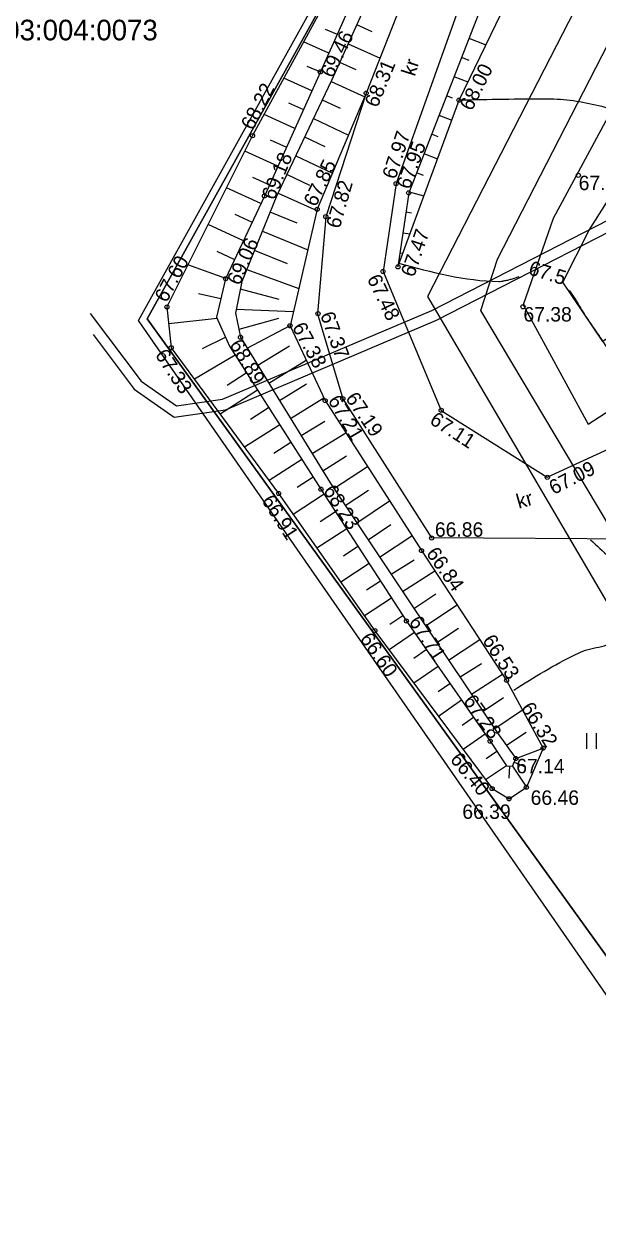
# Model space of a CAD drawing. Extents: x 640925 to 641299, y 6454095 to 6454337.
# Drawn here: x 641007.7 to 641035.4, y 6454175.6 to 6454234.3 of the extents above; entities that cross this region are included whole.
import ezdxf

# ---------------------------------------------------------------- set-up
doc = ezdxf.new("R2010")
doc.units = 0
for name, color, linetype in [('HALJASTUS', 7, 'Continuous'), ('HORISONTAAL', 7, 'Continuous'), ('KORGUS-EH2000', 7, 'Continuous'), ('KTRASS', 7, 'Continuous'), ('MOOTPIIR', 7, 'Continuous'), ('PIIR', 7, 'Continuous'), ('RELJEEF', 7, 'Continuous'), ('TEE', 7, 'Continuous'), ('TTRASS', 7, 'Continuous'), ('VTRASS', 7, 'Continuous')]:
    doc.layers.add(name, color=color, linetype=linetype)

msp = doc.modelspace()

# ---------------------------------------------------------------- linework, layer by layer
at = {"layer": 'HALJASTUS'}
for p, q in [((641034.894, 6454199.902), (641034.894, 6454199.141)), ((641035.349, 6454199.902), (641035.349, 6454199.141))]:
    msp.add_line(p, q, dxfattribs=at)
at = {"layer": 'HORISONTAAL'}
for points in [[(641028.715, 6454230.594), (641032.995, 6454230.649), (641033.622, 6454230.632), (641034.244, 6454230.568), (641035.473, 6454230.327), (641036.69, 6454229.973), (641037.295, 6454229.769), (641037.9, 6454229.555)], [(641025.786, 6454222.681), (641030.644, 6454221.799), (641030.766, 6454221.805), (641030.827, 6454221.819), (641030.888, 6454221.832), (641030.98, 6454221.847), (641031.072, 6454221.867), (641031.256, 6454221.916), (641031.625, 6454222.036)], [(641034.054, 6454221.364), (641034.302, 6454220.996), (641034.537, 6454220.612), (641034.768, 6454220.23), (641035.004, 6454219.869), (641035.36, 6454219.356), (641035.709, 6454218.839), (641036.399, 6454217.802), (641037.1, 6454216.775), (641037.837, 6454215.773), (641038.563, 6454214.837)], [(641035.079, 6454209.28), (641036.925, 6454207.644), (641037.113, 6454207.517), (641037.307, 6454207.459), (641037.709, 6454207.52), (641038.564, 6454208.128), (641039.469, 6454208.969), (641039.935, 6454209.321), (641040.405, 6454209.544), (641042.989, 6454210.314), (641045.59, 6454211.076), (641048.215, 6454211.764), (641050.873, 6454212.314), (641054.925, 6454212.95), (641058.994, 6454213.396), (641060.612, 6454213.483), (641062.233, 6454213.522), (641065.465, 6454213.623), (641066.595, 6454213.727), (641067.725, 6454213.879), (641069.982, 6454214.227)], [(641031.371, 6454201.996), (641034.354, 6454203.715), (641034.838, 6454203.919), (641035.354, 6454204.051), (641035.871, 6454204.181), (641036.358, 6454204.378), (641036.687, 6454204.61), (641036.969, 6454204.899), (641037.455, 6454205.578), (641037.934, 6454206.269), (641038.528, 6454206.83), (641039.347, 6454207.341), (641040.186, 6454207.815), (641041.053, 6454208.231), (641041.956, 6454208.571), (641045.924, 6454209.745), (641047.923, 6454210.247), (641049.945, 6454210.682), (641054.189, 6454211.471), (641058.462, 6454211.974), (641060.018, 6454212.029), (641061.577, 6454212.036), (641063.135, 6454212.039), (641064.691, 6454212.08), (641065.74, 6454212.144), (641066.788, 6454212.226), (641068.886, 6454212.374)]]:
    msp.add_spline(points, degree=3, dxfattribs=at)
at = {"layer": 'KORGUS-EH2000'}
for centre in [(641021.996, 6454231.957), (641024.214, 6454230.925), (641028.713, 6454230.587), (641018.71, 6454228.867), (641034.488, 6454226.94), (641025.663, 6454226.539), (641026.273, 6454226.095), (641019.286, 6454225.938), (641021.84, 6454225.297), (641022.257, 6454224.937), (641025.031, 6454222.281), (641025.753, 6454222.505), (641017.405, 6454221.93), (641014.562, 6454220.562), (641021.881, 6454220.238), (641031.813, 6454220.572), (641020.527, 6454219.65), (641018.125, 6454219.096), (641014.771, 6454218.584), (641023.083, 6454216.114), (641022.229, 6454216.023), (641027.849, 6454215.551), (641032.989, 6454212.305), (641019.973, 6454211.521), (641022.023, 6454211.728), (641027.385, 6454209.366), (641026.894, 6454208.754), (641026.163, 6454205.339), (641024.635, 6454204.872), (641031.016, 6454202.463), (641030.217, 6454199.518), (641032.787, 6454199.176), (641031.464, 6454198.674), (641030.314, 6454197.218), (641031.973, 6454197.284), (641031.135, 6454196.723)]:
    msp.add_circle(centre, 0.1, dxfattribs=at)
at = {"layer": 'KTRASS'}
msp.add_lwpolyline([(641010.986, 6454219.235), (641012.977, 6454216.582), (641014.908, 6454215.225), (641017.4, 6454215.577), (641027.617, 6454219.919), (641039.902, 6454226.224), (641054.2, 6454233.267), (641067.552, 6454240.22), (641075.694, 6454244.71)], dxfattribs=at)
at = {"layer": 'MOOTPIIR'}
msp.add_lwpolyline([(641048.617, 6454282.595), (641070.058, 6454252.539), (641110.705, 6454188.504), (641053.952, 6454161.103), (641013.188, 6454219.903), (641048.279, 6454283.129)], close=True, dxfattribs=at)
at = {"layer": 'PIIR'}
for points in [[(640954.76, 6454279.21), (640953.34, 6454337.17), (641075.37, 6454331.11), (641048.35, 6454282.48), (641013.61, 6454219.98), (641055.15, 6454162.3), (641099.15, 6454101.09), (641104.12, 6454094.56), (641025.33, 6454109.43), (640951.86, 6454130.79), (640925.47, 6454137.1), (640924.68, 6454137.29), (640926.81, 6454144.42), (640928.4, 6454169.97), (640928.48, 6454177.6), (640929.7, 6454183.7), (640931.97, 6454192.01), (640943.24, 6454217.08), (640951.61, 6454245.28), (640954.69, 6454268.52)], [(641013.61, 6454219.98), (641048.35, 6454282.48), (641071.73, 6454249.77), (641080.97, 6454235.06), (641109.99, 6454188.74), (641055.15, 6454162.3)]]:
    msp.add_lwpolyline(points, close=True, dxfattribs=at)
at = {"layer": 'RELJEEF'}
for p, q in [((641022.234, 6454234.035), (641022.81, 6454233.778)), ((641024.503, 6454233.896), (641023.756, 6454234.232)), ((641022.402, 6454232.865), (641021.179, 6454233.411)), ((641023.346, 6454233.321), (641024.884, 6454232.628)), ((641029.189, 6454233.593), (641030.014, 6454233.273)), ((641029.202, 6454232.515), (641028.827, 6454232.661)), ((641021.347, 6454232.242), (641021.994, 6454231.952)), ((641023.726, 6454232.052), (641022.935, 6454232.409)), ((641021.583, 6454231.04), (641020.223, 6454231.652)), ((641022.524, 6454231.497), (641024.154, 6454230.742)), ((641028.464, 6454231.729), (641029.139, 6454231.467)), ((641020.459, 6454230.45), (641021.173, 6454230.128)), ((641022.965, 6454230.18), (641022.095, 6454230.594)), ((641028.403, 6454230.68), (641028.102, 6454230.797)), ((641020.762, 6454229.216), (641019.266, 6454229.89)), ((641027.739, 6454229.865), (641028.36, 6454229.624)), ((641021.665, 6454229.691), (641023.354, 6454228.887)), ((641019.569, 6454228.657), (641020.351, 6454228.304)), ((641022.222, 6454228.318), (641021.235, 6454228.788)), ((641027.697, 6454228.809), (641027.377, 6454228.933)), ((641019.941, 6454227.393), (641018.335, 6454228.116)), ((641027.014, 6454228.001), (641027.672, 6454227.745)), ((641020.806, 6454227.885), (641022.576, 6454227.043)), ((641018.71, 6454226.853), (641019.53, 6454226.481)), ((641021.479, 6454226.457), (641020.376, 6454226.982)), ((641026.99, 6454226.938), (641026.652, 6454227.069)), ((641019.114, 6454225.572), (641017.449, 6454226.343)), ((641019.947, 6454226.079), (641021.827, 6454225.241)), ((641026.289, 6454226.137), (641027.012, 6454225.943)), ((641017.848, 6454225.061), (641018.689, 6454224.666)), ((641020.873, 6454224.617), (641019.563, 6454225.156)), ((641026.414, 6454225.109), (641026.136, 6454225.15)), ((641018.264, 6454223.761), (641016.559, 6454224.561)), ((641019.186, 6454224.229), (641021.384, 6454223.336)), ((641025.993, 6454224.161), (641026.341, 6454224.11)), ((641016.976, 6454223.261), (641017.839, 6454222.856)), ((641020.406, 6454222.654), (641018.81, 6454223.303)), ((641025.919, 6454223.161), (641025.849, 6454223.171)), ((641017.415, 6454221.95), (641015.578, 6454222.597)), ((641018.433, 6454222.377), (641020.946, 6454221.453)), ((641025.753, 6454222.505), (641025.753, 6454222.505)), ((641016.093, 6454221.216), (641017.179, 6454220.979)), ((641019.994, 6454220.932), (641018.121, 6454221.43)), ((641017.921, 6454220.451), (641020.689, 6454220.348)), ((641016.992, 6454220.01), (641014.648, 6454219.746)), ((641019.962, 6454220.009), (641018.047, 6454219.472)), ((641018.448, 6454218.571), (641020.532, 6454219.671)), ((641016.293, 6454218.555), (641017.396, 6454219.095)), ((641020.504, 6454218.662), (641018.972, 6454217.719)), ((641017.87, 6454218.218), (641015.897, 6454217.056)), ((641019.496, 6454216.868), (641021.309, 6454217.983)), ((641017.475, 6454216.778), (641018.409, 6454217.376)), ((641021.325, 6454216.819), (641020.02, 6454216.016)), ((641018.948, 6454216.534), (641017.135, 6454215.374)), ((641018.608, 6454215.129), (641019.487, 6454215.691)), ((641020.544, 6454215.164), (641022.164, 6454216.161)), ((641020.026, 6454214.849), (641018.324, 6454213.76)), ((641022.204, 6454215.012), (641021.068, 6454214.313)), ((641021.592, 6454213.461), (641023.227, 6454214.467)), ((641019.742, 6454213.48), (641020.565, 6454214.007)), ((641023.261, 6454213.323), (641022.116, 6454212.609)), ((641021.104, 6454213.164), (641019.513, 6454212.146)), ((641022.65, 6454211.764), (641024.283, 6454212.822)), ((641020.873, 6454211.829), (641021.643, 6454212.322)), ((641024.322, 6454211.674), (641023.203, 6454210.931)), ((641022.183, 6454211.481), (641020.681, 6454210.511)), ((641023.757, 6454210.098), (641025.351, 6454211.158)), ((641021.992, 6454210.165), (641022.727, 6454210.642)), ((641023.271, 6454209.802), (641021.832, 6454208.87)), ((641025.413, 6454209.998), (641024.311, 6454209.265)), ((641024.864, 6454208.433), (641026.432, 6454209.474)), ((641023.11, 6454208.507), (641023.815, 6454208.963)), ((641024.358, 6454208.124), (641022.981, 6454207.231)), ((641026.534, 6454208.295), (641025.418, 6454207.599)), ((641025.971, 6454206.767), (641027.533, 6454207.779)), ((641024.229, 6454206.848), (641024.902, 6454207.285)), ((641025.446, 6454206.445), (641024.13, 6454205.593)), ((641027.594, 6454206.646), (641026.524, 6454205.935)), ((641027.082, 6454205.105), (641028.617, 6454206.125)), ((641025.354, 6454205.184), (641025.99, 6454205.606)), ((641026.553, 6454204.78), (641025.329, 6454203.937)), ((641028.685, 6454204.97), (641027.642, 6454204.276)), ((641026.527, 6454203.543), (641027.124, 6454203.959)), ((641028.201, 6454203.448), (641029.713, 6454204.452)), ((641027.696, 6454203.138), (641026.526, 6454202.324)), ((641029.806, 6454203.266), (641028.763, 6454202.616)), ((641029.321, 6454201.789), (641030.821, 6454202.761)), ((641027.694, 6454201.919), (641028.267, 6454202.318)), ((641030.866, 6454201.617), (641029.88, 6454200.962)), ((641028.839, 6454201.497), (641027.718, 6454200.717)), ((641030.439, 6454200.133), (641031.788, 6454201.03)), ((641028.862, 6454200.295), (641029.41, 6454200.677)), ((641029.982, 6454199.856), (641028.906, 6454199.115)), ((641031.957, 6454199.941), (641031.012, 6454199.313)), ((641030.02, 6454198.675), (641030.545, 6454199.03)), ((641031.464, 6454198.674), (641032.787, 6454199.176)), ((641031.016, 6454198.328), (641029.998, 6454197.644)), ((641031.156, 6454198.317), (641031.13, 6454197.729)), ((641031.306, 6454198.306), (641031.973, 6454197.284)), ((641031.39, 6454198.496), (641031.93, 6454198.272))]:
    msp.add_line(p, q, dxfattribs=at)
for points in [[(641072.369, 6454249.463), (641068.841, 6454252.448), (641064.583, 6454258.208), (641057.954, 6454267.206), (641054.044, 6454272.278), (641049.617, 6454274.001), (641045.965, 6454273.063), (641043.101, 6454270.975), (641039.301, 6454265.119), (641035.491, 6454257.91), (641032.069, 6454251.649), (641028.945, 6454245.222), (641028.026, 6454243.361), (641025.17, 6454237.376), (641022.541, 6454231.532), (641019.889, 6454225.958), (641018.195, 6454221.791), (641017.882, 6454220.259), (641018.125, 6454219.096), (641022.465, 6454212.042), (641026.661, 6454205.729), (641030.567, 6454199.944), (641031.464, 6454198.674)], [(641060.017, 6454233.394), (641059.879, 6454234.12), (641062.141, 6454236.35), (641065.027, 6454239.497), (641066.425, 6454242.594), (641066.256, 6454247.689), (641062.306, 6454253.547), (641056.674, 6454260.557), (641051.297, 6454265.817), (641049.241, 6454266.24), (641044.927, 6454264.84), (641042.324, 6454261.494), (641038.659, 6454254.548), (641033.384, 6454243.931), (641030.489, 6454236.935), (641026.273, 6454226.095), (641025.753, 6454222.505)], [(641025.753, 6454222.505), (641028.713, 6454230.587), (641033.047, 6454239.535), (641037.374, 6454248.643), (641042.234, 6454256.708), (641045.946, 6454261.841), (641047.798, 6454263.371), (641049.889, 6454262.92), (641051.789, 6454261.383), (641056.55, 6454255.077), (641059.97, 6454250.551), (641062.875, 6454246.32), (641063.217, 6454244.431), (641062.596, 6454241.894), (641059.166, 6454238.209), (641056.422, 6454235.744), (641055.915, 6454233.522), (641057.1, 6454231.551)], [(641028.945, 6454245.222), (641027.053, 6454243.775), (641023.42, 6454237.535), (641018.71, 6454228.867), (641014.562, 6454220.562), (641014.771, 6454218.584), (641019.973, 6454211.521), (641024.635, 6454204.872), (641030.314, 6454197.218), (641031.135, 6454196.723), (641031.973, 6454197.284)], [(641028.945, 6454245.222), (641024.444, 6454237.433), (641021.996, 6454231.957), (641019.286, 6454225.938), (641017.405, 6454221.93), (641016.964, 6454220.073), (641017.59, 6454218.655), (641022.023, 6454211.728), (641026.163, 6454205.339), (641030.217, 6454199.518), (641031.016, 6454198.328)], [(641024.214, 6454230.925), (641021.84, 6454225.297), (641020.527, 6454219.65), (641022.229, 6454216.023), (641026.894, 6454208.754), (641031.016, 6454202.463), (641032.787, 6454199.176), (641031.973, 6454197.284)], [(641031.016, 6454198.328), (641031.306, 6454198.306), (641031.464, 6454198.674)]]:
    msp.add_lwpolyline(points, dxfattribs=at)
at = {"layer": 'TEE'}
for points in [[(641070.21, 6454249.596), (641068.585, 6454251.848), (641061.411, 6454260.846), (641055.02, 6454268.596), (641052.429, 6454270.631), (641048.845, 6454271.419), (641043.835, 6454269.343), (641039.818, 6454264.916), (641035.982, 6454257.993), (641032.512, 6454251.519), (641027.544, 6454239.385), (641024.214, 6454230.925), (641022.257, 6454224.937), (641021.85, 6454220.23), (641023.083, 6454216.114), (641027.385, 6454209.366)], [(641069.794, 6454239.572), (641069.33, 6454243.377), (641066.953, 6454248.199), (641062.734, 6454254.19), (641057.217, 6454260.939), (641051.768, 6454266.615), (641049.253, 6454267.341), (641044.225, 6454265.415), (641041.147, 6454261.776), (641037.535, 6454254.654), (641032.808, 6454244.451), (641029.411, 6454237.069), (641025.663, 6454226.539), (641025.031, 6454222.281), (641027.849, 6454215.551), (641032.989, 6454212.305), (641038.751, 6454214.96), (641042.792, 6454218.379)], [(641067.334, 6454220.329), (641058.915, 6454217.254), (641052.292, 6454216.322), (641045.05, 6454213.515), (641037.44, 6454209.305), (641027.385, 6454209.366)]]:
    msp.add_lwpolyline(points, dxfattribs=at)
at = {"layer": 'TTRASS'}
for points in [[(641065.226, 6454236.685), (641058.564, 6454248.699), (641048.718, 6454257.478), (641045.313, 6454256.394), (641027.187, 6454221.072), (641056.135, 6454171.699), (641077.064, 6454182.972), (641101.16, 6454195.015), (641100, 6454197.324), (641056.472, 6454175.573), (641029.763, 6454220.393), (641030.579, 6454222.879), (641046.666, 6454254.237), (641049.937, 6454254.237), (641054.528, 6454250.361), (641064.96, 6454236.517)], [(641064.208, 6454236.042), (641050, 6454252), (641045.739, 6454247.98), (641033.269, 6454224.845), (641031.813, 6454220.672), (641034.967, 6454214.875), (641039.54, 6454217.841), (641043.31, 6454223.933), (641060.065, 6454234.303), (641059.315, 6454235.276), (641050.596, 6454230.895), (641040.704, 6454225.704), (641039.042, 6454221.141), (641035.679, 6454218.884), (641033.743, 6454221.769), (641035.012, 6454224.284), (641049.933, 6454247.876), (641052.075, 6454247.248), (641040.963, 6454229.066), (641041.583, 6454228.687), (641044.669, 6454229.561), (641053.849, 6454243.818), (641063.091, 6454235.336)]]:
    msp.add_lwpolyline(points, dxfattribs=at)
at = {"layer": 'VTRASS'}
msp.add_lwpolyline([(641010.85, 6454220.249), (641013.322, 6454216.971), (641015.026, 6454215.773), (641017.257, 6454216.088), (641027.397, 6454220.398), (641039.67, 6454226.696), (641053.974, 6454233.713), (641067.308, 6454240.686), (641074.915, 6454244.787), (641081.701, 6454247.969)], dxfattribs=at)

# ---------------------------------------------------------------- texts
at = {"layer": 'HORISONTAAL'}
msp.add_text('67.5', height=0.7, rotation=342.76224, dxfattribs=at).set_placement((641032.028, 6454222.153))
at = {"layer": 'KORGUS-EH2000'}
for s, rotation, p in [('69.46', 63.67156, (641022.589, 6454231.621)), ('68.31', 67.51276, (641024.757, 6454230.186)), ('68.00', 63.54628, (641029.331, 6454230.025)), ('68.22', 62.98306, (641018.73, 6454229.091)), ('67.97', 71.81104, (641025.635, 6454226.716)), ('67.95', 69.93286, (641026.32, 6454226.222)), ('69.18', 67.63197, (641019.768, 6454225.704)), ('67.85', 64.39141, (641021.776, 6454225.378)), ('67.82', 74.02931, (641022.93, 6454224.326)), ('69.06', 66.18845, (641018.083, 6454221.566)), ('67.47', 71.08467, (641026.531, 6454221.968)), ('67.60', 61.80683, (641014.544, 6454220.736)), ('67.48', 295.61245, (641024.238, 6454221.938)), ('67.37', 289.5109, (641021.978, 6454220.19)), ('67.38', 298.2864, (641020.61, 6454219.585)), ('68.89', 300.4707, (641017.566, 6454218.737)), ('67.33', 303.21595, (641013.964, 6454218.238)), ('67.21', 300.65384, (641022.337, 6454216.033)), ('67.19', 304.02998, (641023.184, 6454216.138)), ('67.11', 326.93876, (641027.24, 6454214.942)), ('67.09', 27.11782, (641033.297, 6454211.444)), ('68.23', 303.00418, (641022.11, 6454211.66)), ('66.91', 302.51947, (641019.128, 6454211.174)), ('66.84', 305.11801, (641027.09, 6454208.616)), ('67.71', 302.74475, (641026.257, 6454205.308)), ('66.60', 304.56607, (641023.88, 6454204.476)), ('66.53', 303.04348, (641029.82, 6454204.401)), ('67.28', 305.52141, (641028.891, 6454201.463)), ('66.32', 302.69677, (641031.683, 6454201.126)), ('66.40', 309.14653, (641028.245, 6454198.614))]:
    msp.add_text(s, height=0.7, rotation=rotation, dxfattribs=at).set_placement(p)
for s, p in [('67.80', (641034.507, 6454226.225)), ('67.38', (641031.832, 6454219.857)), ('66.86', (641027.543, 6454209.425)), ('67.14', (641031.483, 6454197.959)), ('66.46', (641032.18, 6454196.43)), ('66.39', (641028.872, 6454195.75))]:
    msp.add_text(s, height=0.7, dxfattribs=at).set_placement(p)
at = {"layer": 'PIIR'}
msp.add_text('69403:004:0073', height=1, dxfattribs=at).set_placement((641004.452, 6454233.485))
at = {"layer": 'TEE'}
for rotation, p in [(72.42477, (641026.566, 6454231.711)), (16.00642, (641031.605, 6454210.777))]:
    msp.add_text('kr', height=0.7, rotation=rotation, dxfattribs=at).set_placement(p)

doc.saveas('drawing.dxf')
